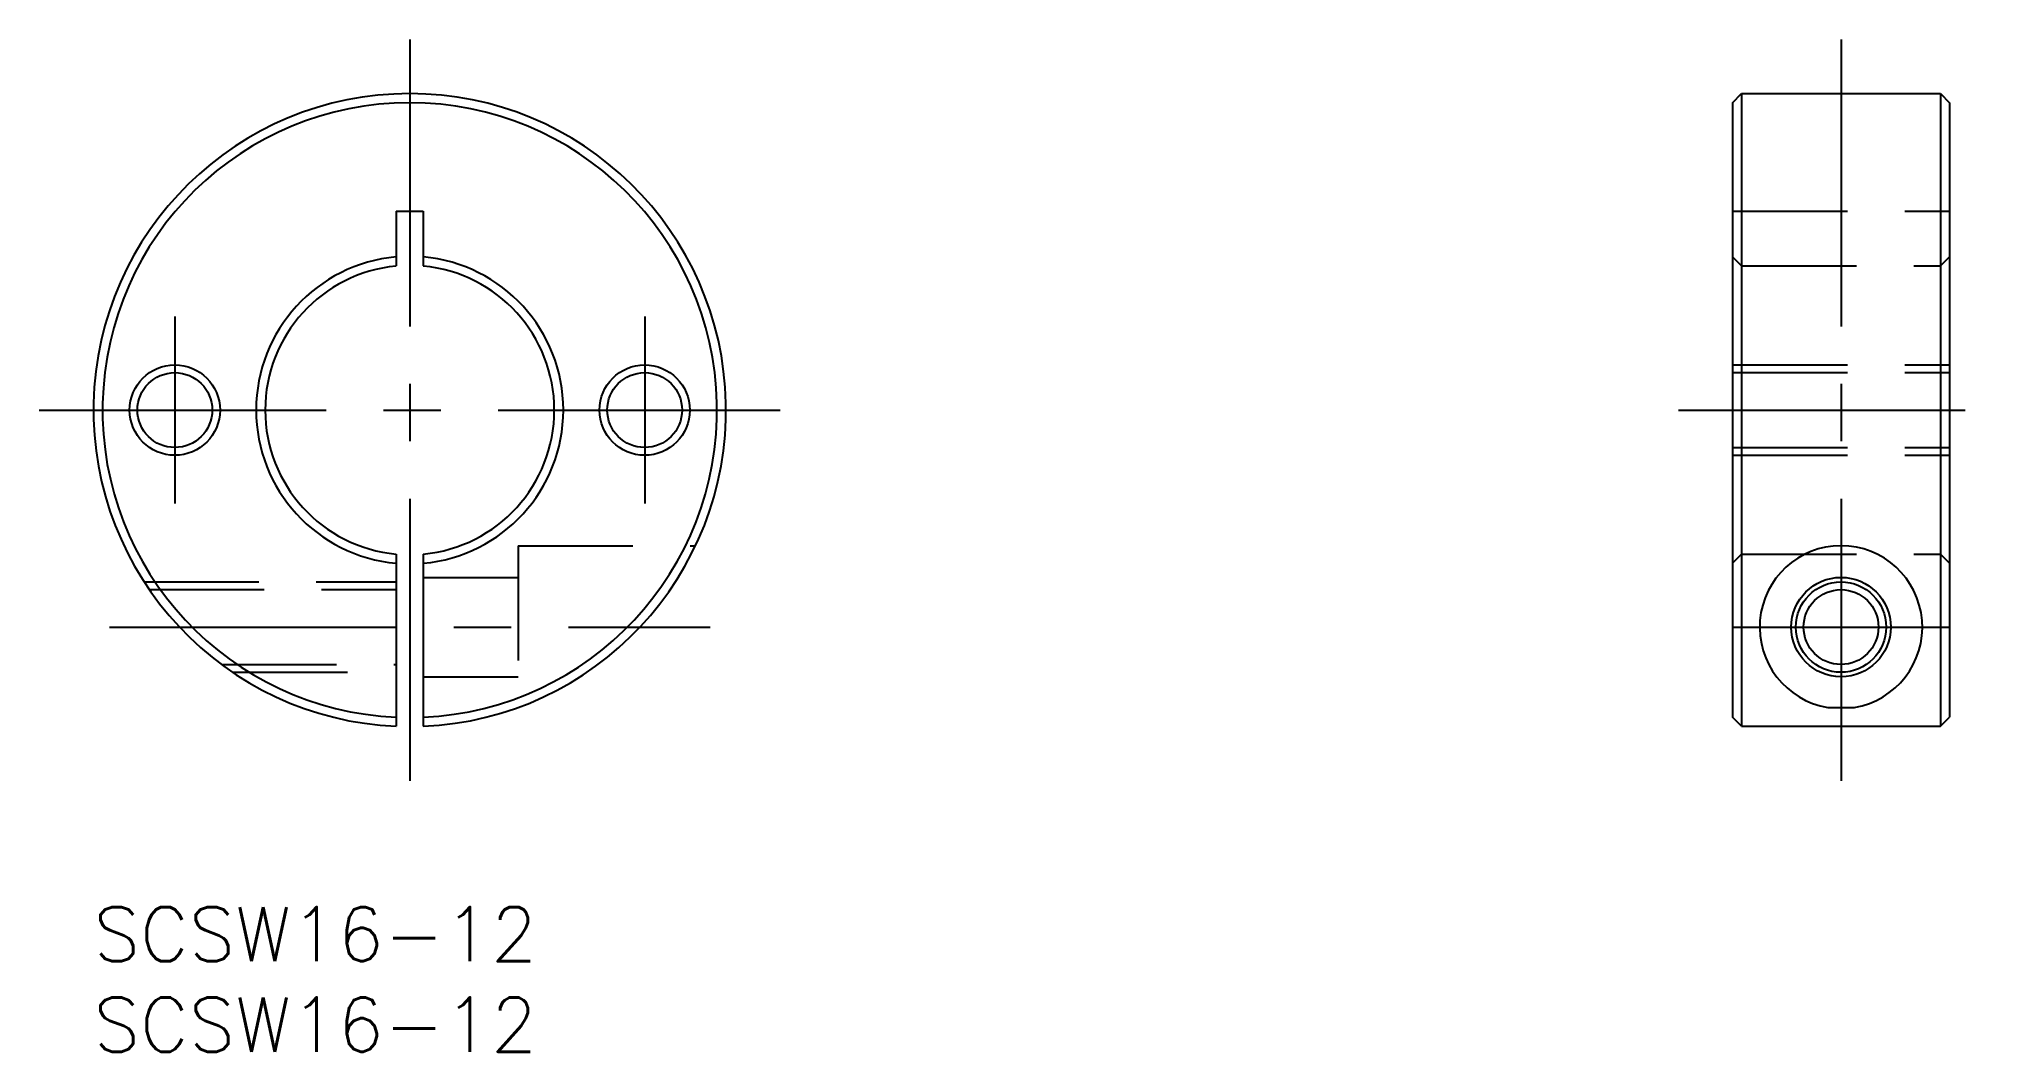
# Model space of a CAD drawing. Extents: x -3 to 106, y -8 to 48.
import ezdxf

# ---------------------------------------------------------------- set-up
doc = ezdxf.new("R2010")
doc.units = 0
doc.header["$LTSCALE"] = 0.5
doc.linetypes.add('CENTER', pattern=[50.8, 31.75, -6.35, 6.35, -6.35])
doc.linetypes.add('DASHED', pattern=[19.05, 12.7, -6.35])
for name, color, linetype in [('MSM_CENTER', 1, 'CENTER'), ('MSM_CONTINUOUS', 7, 'CONTINUOUS'), ('MSM_DASHED', 4, 'DASHED'), ('MSM_NARROW', 5, 'CONTINUOUS'), ('MSM_PART_NUMBER', 7, 'CONTINUOUS')]:
    doc.layers.add(name, color=color, linetype=linetype)
doc.styles.get("Standard").update_dxf_attribs({"font": 'txt.shx', "height": 3, "bigfont": 'bigfont.shx'})

# ---------------------------------------------------------------- blocks, each defined once
blk = doc.blocks.new('*U2')
at = {"layer": 'MSM_PART_NUMBER'}
blk.add_text('SCSW16-12', height=3, dxfattribs=at).set_placement((0, -3))
blk = doc.blocks.new('*U3')
at = {"layer": 'MSM_PART_NUMBER'}
blk.add_text('SCSW16-12', height=3, dxfattribs=at).set_placement((0, -8))

msp = doc.modelspace()

# ---------------------------------------------------------------- linework, layer by layer
at = {"layer": 'MSM_CENTER'}
for p, q in [((17.5, 47.98), (17.5, 6.98)), ((96.7, 47.98), (96.7, 6.98)), ((4.5, 32.65), (4.5, 22.32)), ((30.5, 32.65), (30.5, 22.32)), ((-3, 27.48), (38, 27.48)), ((87.7, 27.48), (105.7, 27.48)), ((0.88, 15.48), (34.12, 15.48)), ((90.7, 15.48), (102.7, 15.48))]:
    msp.add_line(p, q, dxfattribs=at)
at = {"layer": 'MSM_CONTINUOUS'}
for p, q in [((90.7, 44.48), (91.2, 44.98)), ((91.2, 44.98), (102.2, 44.98)), ((91.2, 44.98), (91.2, 10)), ((102.2, 44.98), (102.7, 44.48)), ((102.2, 44.98), (102.2, 10)), ((90.7, 44.48), (90.7, 10.5)), ((102.7, 44.48), (102.7, 10.5)), ((16.75, 38.48), (18.25, 38.48)), ((16.75, 38.48), (16.75, 35.45)), ((18.25, 38.48), (18.25, 35.45)), ((16.75, 19.52), (16.75, 10)), ((18.25, 19.52), (18.25, 10)), ((95.97, 11.04), (97.44, 11.04)), ((91.2, 10), (90.7, 10.5)), ((91.2, 10), (102.2, 10)), ((102.2, 10), (102.7, 10.5))]:
    msp.add_line(p, q, dxfattribs=at)
for centre, radius in [((4.5, 27.48), 2.07), ((30.5, 27.48), 2.07), ((96.7, 15.48), 2.75), ((96.7, 15.48), 2.07)]:
    msp.add_circle(centre, radius, dxfattribs=at)
for centre, radius, start, end in [((17.5, 27.48), 17.5, 272.4563, 267.5437), ((17.5, 27.48), 17, 272.5286, 267.4714), ((17.5, 27.48), 8.5, 95.0621, 264.9379), ((17.5, 27.48), 8.5, 275.0621, 84.9379), ((17.5, 27.48), 8, 95.3794, 264.6206), ((17.5, 27.48), 8, 275.3794, 84.6206), ((96.7, 15.48), 4.5, 279.4229, 260.5771)]:
    msp.add_arc(centre, radius, start, end, dxfattribs=at)
at = {"layer": 'MSM_DASHED'}
for p, q in [((90.7, 38.48), (102.7, 38.48)), ((90.7, 35.95), (91.2, 35.45)), ((102.7, 35.95), (102.2, 35.45)), ((91.2, 35.45), (102.2, 35.45)), ((90.7, 29.98), (102.7, 29.98)), ((90.7, 29.55), (102.7, 29.55)), ((90.7, 25.42), (102.7, 25.42)), ((90.7, 24.98), (102.7, 24.98)), ((23.5, 19.98), (33.31, 19.98)), ((23.5, 19.98), (23.5, 11.04)), ((90.7, 19.02), (91.2, 19.52)), ((91.2, 19.52), (102.2, 19.52)), ((102.7, 19.02), (102.2, 19.52)), ((2.8, 17.98), (16.75, 17.98)), ((3.09, 17.55), (16.75, 17.55)), ((18.25, 18.23), (23.5, 18.23)), ((7.09, 13.42), (16.75, 13.42)), ((7.7, 12.98), (16.75, 12.98)), ((18.25, 12.73), (23.5, 12.73))]:
    msp.add_line(p, q, dxfattribs=at)
at = {"layer": 'MSM_NARROW'}
for centre in [(4.5, 27.48), (30.5, 27.48), (96.7, 15.48)]:
    msp.add_circle(centre, 2.5, dxfattribs=at)

# ---------------------------------------------------------------- block references
at = {"layer": 'MSM_CONTINUOUS'}
for name in ['*U2', '*U3']:
    msp.add_blockref(name, (0, 0), dxfattribs=at)

doc.saveas('drawing.dxf')
